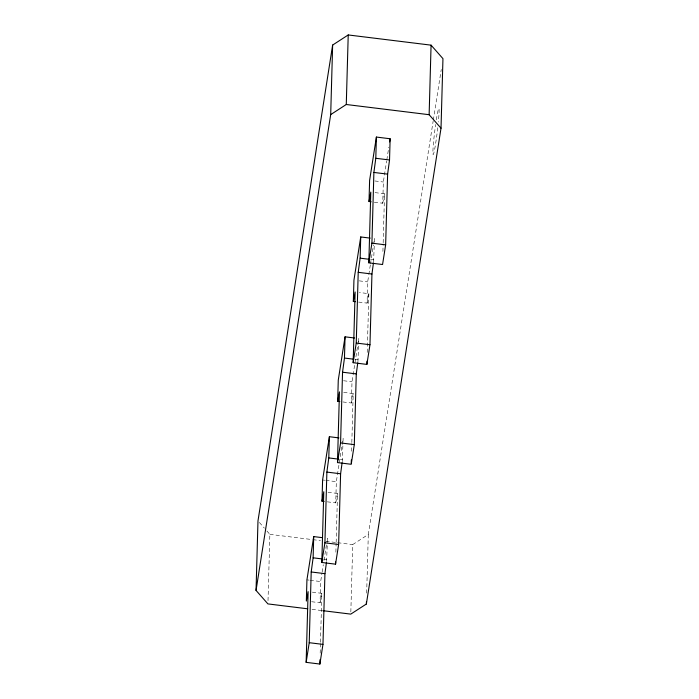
<?xml version="1.0" encoding="UTF-8"?>
<svg xmlns="http://www.w3.org/2000/svg" width="699" height="699" viewBox="0 0 699 699"><rect width="100%" height="100%" fill="white"/><g stroke="black" fill="none" stroke-linecap="round" stroke-linejoin="round"><path stroke-width="0.52" stroke-dasharray="3.5 2.62" d="M268.014 600.651L269.866 534.359L264.973 528.811M311.614 601.725L320.072 602.765L320.658 581.551L321.986 573.11M320.177 653.172L320.457 643.377M320.483 642.285L321.855 593.329L312.348 592.149M326.582 561.533L327.324 542.538M327.359 541.472L327.447 538.291L326.949 541.454M327.289 501.838L335.738 502.878L336.333 481.663L343.122 438.404L343.026 441.593M335.878 552.201L336.123 543.49M336.158 542.407L337.521 493.442L328.014 492.271M342.248 461.646L342.999 442.65M342.956 401.96L351.414 403L351.999 381.785L358.788 338.526L358.701 341.706M351.58 451.231L351.798 443.612M351.824 442.519L353.196 393.563L343.69 392.384M350.837 611.94L352.724 544.573L368.303 534.464L433.135 121.224M357.923 361.767L358.666 342.772M358.631 302.073L367.08 303.113L367.674 281.898L368.661 275.572M367.22 352.436L368.862 293.676L359.356 292.505M373.589 261.88L374.341 242.885M374.367 241.828L374.463 238.639L373.633 243.916M366.669 593.145L368.303 534.464M374.297 202.194L382.746 203.234L383.34 182.02L386.652 160.919M382.921 251.465L383.139 243.846M383.166 242.754L384.537 193.798L375.031 192.618M436.325 119.861L436.569 118.288A23.093 1.293 -83 0 1 438.36 122.019M322.152 572.053L323.305 564.67M323.969 560.449L326.783 542.511M368.827 274.515L370.321 265.017M370.487 263.96L373.467 244.973M386.818 159.861L388.801 147.201M433.31 120.149L441.261 69.437M382.746 203.234L384.537 193.798M367.08 303.113L368.862 293.676M351.414 403L353.196 393.563M335.738 502.878L337.521 493.442M320.072 602.765L321.855 593.329M374.891 180.971L383.34 182.02M370.697 259.469L373.869 259.862M359.225 280.858L367.674 281.898M355.031 359.356L358.194 359.74M343.55 380.737L351.999 381.785M340.413 459.365L342.527 459.627M322.597 479.968L324.712 480.23M325.769 480.362L336.333 481.663M269.866 534.359L311.833 539.532M312.907 539.663L320.439 540.589M325.821 541.253L336.577 542.581M337.661 542.712L352.724 544.573M323.689 559.121L326.852 559.506M306.931 579.855L309.037 580.118M310.094 580.249L320.658 581.551M312.042 609.345L322.798 610.673M259.381 522.459L264.274 528.016M437.757 127.734A23.093 1.293 -83 0 1 436.246 139.555L435.433 144.842A23.093 1.293 -83 0 1 432.899 152.05A23.093 1.293 -83 0 1 435.626 124.518"/><path stroke-width="1.05" d="M307.735 608.812L267.927 603.91L256.044 590.419L257.983 520.877L332.637 45.059L348.224 34.95L431.073 45.155L442.956 58.646L441.017 128.197L366.363 604.015L350.776 614.115L322.798 610.673M326.442 562.538L324.939 573.661L322.964 644.391L319.88 664.05L306.145 662.355L308.119 591.634L306.337 601.07L306.931 579.855L313.711 536.596L322.169 537.636M306.145 662.355L309.229 642.696L311.204 571.974L313.126 557.819L313.711 536.596M256.044 590.419L330.697 114.601L332.637 45.059M324.118 501.454L322.003 501.192L322.597 479.968L329.386 436.718L338.893 437.889M342.117 462.659L340.605 473.782L338.631 544.504L335.546 564.172L321.811 562.477L323.794 491.746L322.003 501.192M319.88 664.05L320.002 659.699M321.811 562.477L324.904 542.817L326.879 472.087L328.792 457.932L329.386 436.718M339.793 401.567L337.678 401.305L338.272 380.09L345.053 336.831L354.559 338.001M330.697 114.601L346.276 104.501L348.224 34.95M357.783 362.772L356.28 373.895L354.306 444.625L351.221 464.285L337.486 462.589L339.461 391.868L337.678 401.305M335.546 564.172L335.607 561.987M337.486 462.589L340.57 442.93L342.545 372.209L344.467 358.054L345.053 336.831M355.459 301.688L353.344 301.426L353.939 280.203L360.728 236.952L370.234 238.123M373.458 262.894L371.947 274.017L369.972 344.738L366.888 364.406L353.152 362.711L355.136 291.981L353.344 301.426M351.248 463.192L351.344 459.933M353.152 362.711L356.245 343.052L358.22 272.322L360.134 258.167L360.728 236.952M369.02 201.539L369.614 180.325L376.394 137.065L390.129 138.76L389.535 159.975L387.622 174.13L385.647 244.86L382.563 264.519L368.827 262.824L370.802 192.103L369.02 201.539L371.134 201.801M366.888 364.406L366.984 361.138M368.827 262.824L371.912 243.165L373.886 172.443L375.8 158.289L376.394 137.065M366.363 604.015L366.425 601.839M441.017 128.197L429.134 114.706L431.073 45.155M389.631 141.923L390.129 138.76M346.276 104.501L429.134 114.706M375.8 158.289L389.535 159.975M373.886 172.443L387.622 174.13M371.912 243.165L385.647 244.86M360.134 258.167L369.64 259.338M358.22 272.322L371.947 274.017M356.245 343.052L369.972 344.738M344.467 358.054L352.916 359.094M342.545 372.209L356.28 373.895M340.57 442.93L354.306 444.625M328.792 457.932L338.299 459.103M326.879 472.087L340.605 473.782M324.904 542.817L338.631 544.504M313.126 557.819L322.632 558.99M311.204 571.974L324.939 573.661M309.229 642.696L322.964 644.391"/></g></svg>
